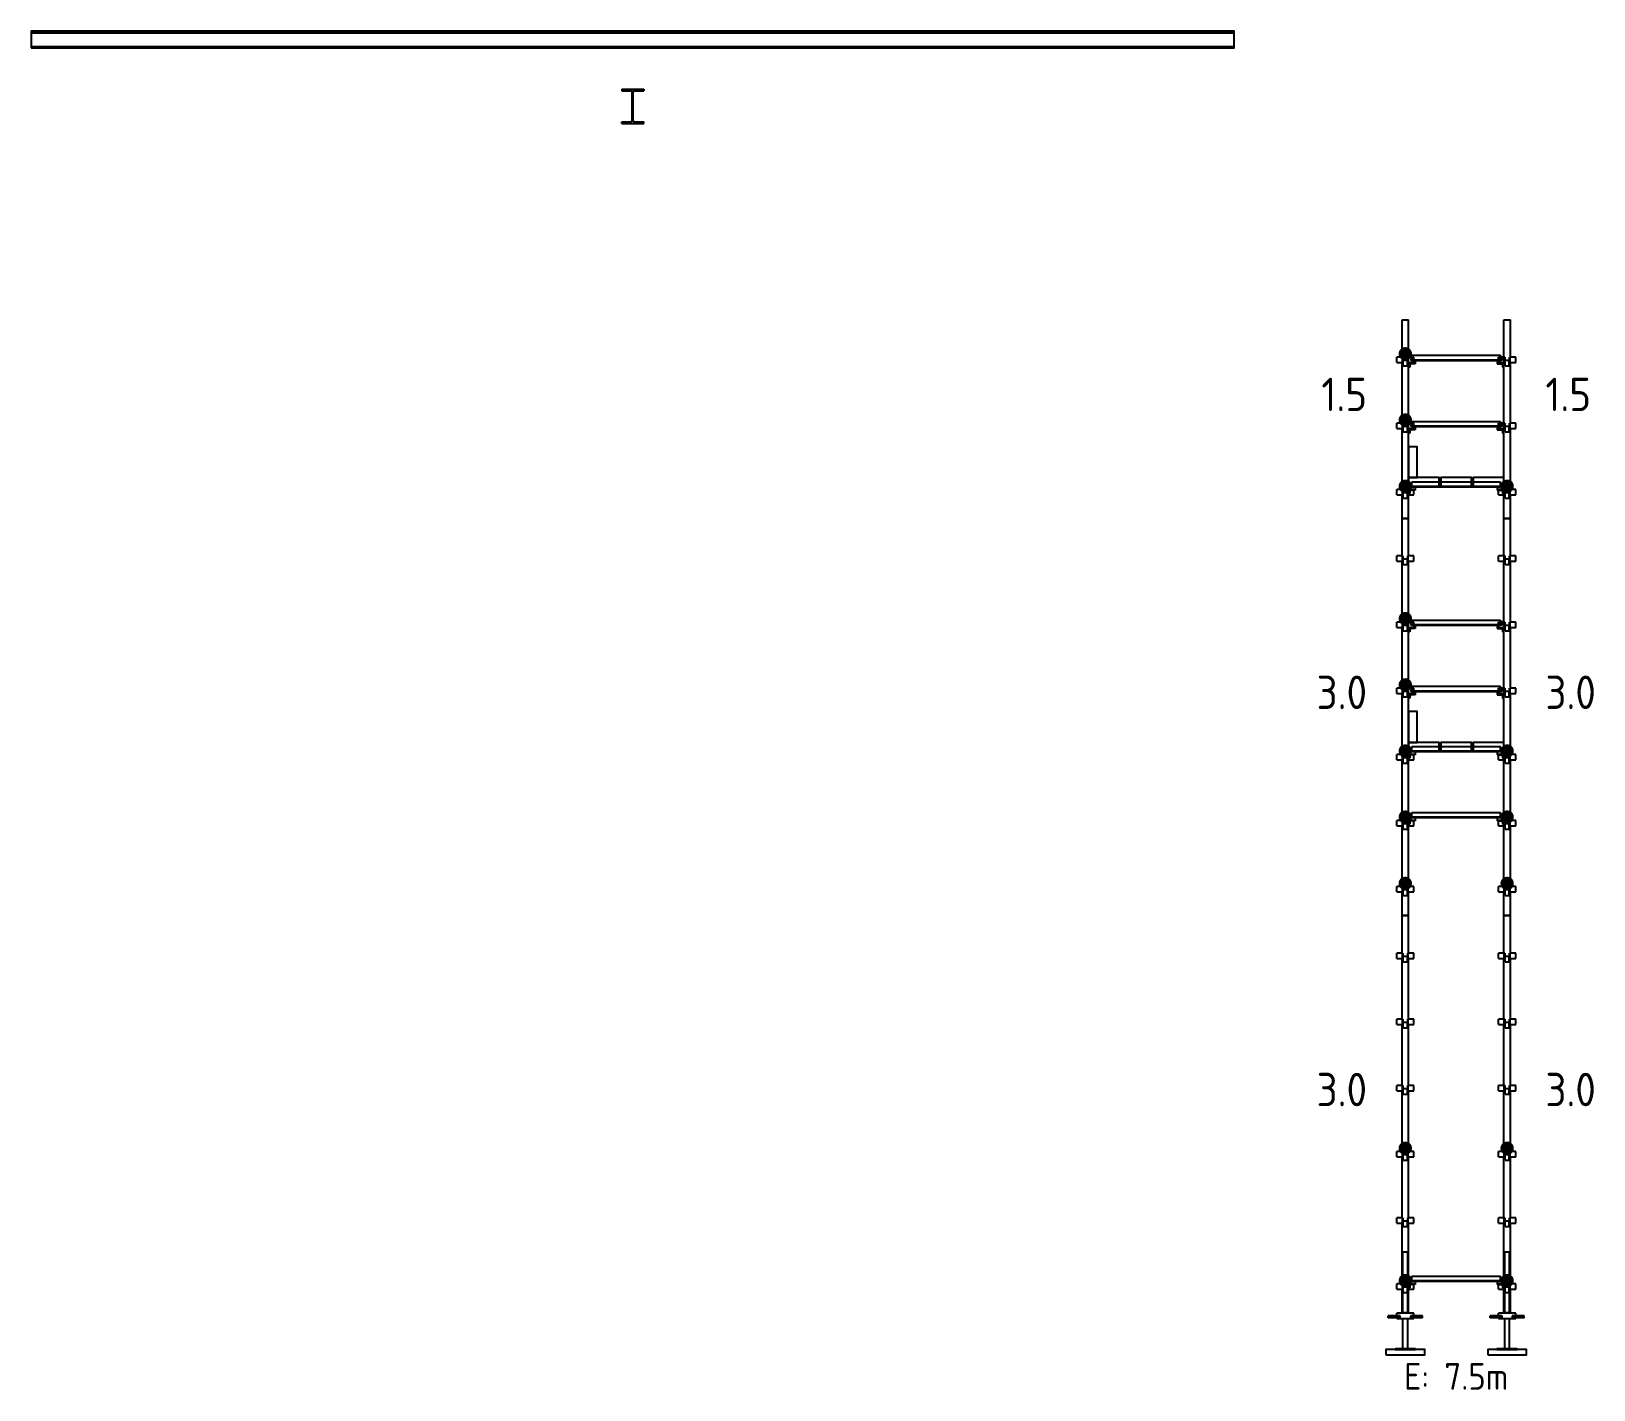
# Model space of a CAD drawing. Header units: millimetres. Extents: x 9116 to 195096, y -114281 to 55636.
# Drawn here: x 166631 to 178320, y -33051 to -22887 of the extents above; entities that cross this region are included whole.
import ezdxf
from ezdxf.enums import TextEntityAlignment as Align

# ---------------------------------------------------------------- set-up
doc = ezdxf.new("R2010")
doc.units = ezdxf.units.MM
doc.layers.get('0').update_dxf_attribs({"linetype": 'CONTINUOUS'})
doc.layers.add('KwikScaf Matrix', color=7, linetype='CONTINUOUS')
doc.layers.add('KwikScaf Sections', color=7, linetype='CONTINUOUS')
doc.styles.add('KwikScaf ISO', font='isocp.shx')

# ---------------------------------------------------------------- blocks, each defined once
blk = doc.blocks.new('2D Standard 3 Metre')
at = {"layer": 'KwikScaf Matrix', "color": 0, "extrusion": (0, 1, 0)}
for p, q in [((-185, -24), (-185, 24)), ((-185, 24), (-8, 24)), ((-33, 16), (7, 16)), ((-33, 16), (-33, 6)), ((-33, 6), (-33, -6)), ((-8, 64), (-8, 60)), ((-8, 64), (32, 64)), ((-8, 60), (-8, 22)), ((-8, 22), (32, 22)), ((-8, 22), (-8, 18)), ((32, 18), (-8, 18)), ((7, 6), (7, 16)), ((7, -6), (7, 6)), ((32, 60), (32, 64)), ((32, 22), (32, 60)), ((32, 24), (487, 24)), ((32, 18), (32, 22)), ((462, 16), (462, 6)), ((462, 16), (502, 16)), ((462, 6), (462, -6)), ((487, 64), (487, 60)), ((487, 64), (527, 64)), ((487, 60), (487, 22)), ((487, 22), (527, 22)), ((487, 22), (487, 18)), ((527, 18), (487, 18)), ((502, 6), (502, 16)), ((502, -6), (502, 6)), ((527, 60), (527, 64)), ((527, 22), (527, 60)), ((527, 24), (982, 24)), ((527, 18), (527, 22)), ((957, 16), (997, 16)), ((957, 16), (957, 6)), ((957, 6), (957, -6)), ((982, 64), (982, 60)), ((982, 64), (1022, 64)), ((982, 60), (982, 22)), ((982, 22), (1022, 22)), ((982, 22), (982, 18)), ((1022, 18), (982, 18)), ((997, 6), (997, 16)), ((997, -6), (997, 6)), ((1022, 60), (1022, 64)), ((1022, 22), (1022, 60)), ((1022, 24), (1477, 24)), ((1022, 18), (1022, 22)), ((1452, 16), (1492, 16)), ((1452, 16), (1452, 6)), ((1452, 6), (1452, -6)), ((1477, 64), (1477, 60)), ((1477, 64), (1517, 64)), ((1477, 60), (1477, 22)), ((1477, 22), (1517, 22)), ((1477, 22), (1477, 18)), ((1517, 18), (1477, 18)), ((1492, 6), (1492, 16)), ((1492, -6), (1492, 6)), ((1517, 60), (1517, 64)), ((1517, 22), (1517, 60)), ((1517, 24), (1972, 24)), ((1517, 18), (1517, 22)), ((1947, 16), (1987, 16)), ((1947, 16), (1947, 6)), ((1947, 6), (1947, -6)), ((1972, 64), (1972, 60)), ((1972, 64), (2012, 64)), ((1972, 60), (1972, 22)), ((1972, 22), (2012, 22)), ((1972, 22), (1972, 18)), ((2012, 18), (1972, 18)), ((1987, 6), (1987, 16)), ((1987, -6), (1987, 6)), ((2012, 60), (2012, 64)), ((2012, 22), (2012, 60)), ((2012, 24), (2467, 24)), ((2012, 18), (2012, 22)), ((2442, 16), (2442, 6)), ((2442, 16), (2482, 16)), ((2442, 6), (2442, -6)), ((2467, 64), (2467, 60)), ((2467, 64), (2507, 64)), ((2467, 60), (2467, 22)), ((2467, 22), (2507, 22)), ((2467, 22), (2467, 18)), ((2507, 18), (2467, 18)), ((2482, 6), (2482, 16)), ((2482, -6), (2482, 6)), ((2507, 60), (2507, 64)), ((2507, 22), (2507, 60)), ((2507, 24), (2787, 24)), ((2507, 18), (2507, 22)), ((2787, 24), (2787, -24)), ((-185, -24), (-8, -24)), ((-33, -6), (-33, -16)), ((-33, -16), (7, -16)), ((-8, -18), (32, -18)), ((-8, -18), (-8, -22)), ((-8, -22), (-8, -60)), ((-8, -22), (32, -22)), ((-8, -60), (-8, -64)), ((-8, -64), (32, -64)), ((7, -16), (7, -6)), ((32, -22), (32, -18)), ((32, -60), (32, -22)), ((32, -24), (487, -24)), ((32, -64), (32, -60)), ((462, -6), (462, -16)), ((462, -16), (502, -16)), ((487, -18), (527, -18)), ((487, -18), (487, -22)), ((487, -22), (487, -60)), ((487, -22), (527, -22)), ((487, -60), (487, -64)), ((487, -64), (527, -64)), ((502, -16), (502, -6)), ((527, -22), (527, -18)), ((527, -60), (527, -22)), ((527, -24), (982, -24)), ((527, -64), (527, -60)), ((957, -6), (957, -16)), ((957, -16), (997, -16)), ((982, -18), (1022, -18)), ((982, -18), (982, -22)), ((982, -22), (982, -60)), ((982, -22), (1022, -22)), ((982, -60), (982, -64)), ((982, -64), (1022, -64)), ((997, -16), (997, -6)), ((1022, -22), (1022, -18)), ((1022, -60), (1022, -22)), ((1022, -24), (1477, -24)), ((1022, -64), (1022, -60)), ((1452, -6), (1452, -16)), ((1452, -16), (1492, -16)), ((1477, -18), (1517, -18)), ((1477, -18), (1477, -22)), ((1477, -22), (1477, -60)), ((1477, -22), (1517, -22)), ((1477, -60), (1477, -64)), ((1477, -64), (1517, -64)), ((1492, -16), (1492, -6)), ((1517, -22), (1517, -18)), ((1517, -60), (1517, -22)), ((1517, -24), (1972, -24)), ((1517, -64), (1517, -60)), ((1947, -6), (1947, -16)), ((1947, -16), (1987, -16)), ((1972, -18), (2012, -18)), ((1972, -18), (1972, -22)), ((1972, -22), (1972, -60)), ((1972, -22), (2012, -22)), ((1972, -60), (1972, -64)), ((1972, -64), (2012, -64)), ((1987, -16), (1987, -6)), ((2012, -22), (2012, -18)), ((2012, -60), (2012, -22)), ((2012, -24), (2467, -24)), ((2012, -64), (2012, -60)), ((2442, -6), (2442, -16)), ((2442, -16), (2482, -16)), ((2467, -18), (2507, -18)), ((2467, -18), (2467, -22)), ((2467, -22), (2467, -60)), ((2467, -22), (2507, -22)), ((2467, -60), (2467, -64)), ((2467, -64), (2507, -64)), ((2482, -16), (2482, -6)), ((2507, -22), (2507, -18)), ((2507, -60), (2507, -22)), ((2507, -24), (2787, -24)), ((2507, -64), (2507, -60))]:
    blk.add_line(p, q, dxfattribs=at)
blk = doc.blocks.new('2D Standard 1.5 Metre')
at = {"layer": 'KwikScaf Matrix', "color": 0, "extrusion": (0, 1, 0)}
for p, q in [((-185, -24), (-185, 24)), ((-185, 24), (-8, 24)), ((-33, 16), (7, 16)), ((-33, 16), (-33, 6)), ((-33, 6), (-33, -6)), ((-8, 64), (-8, 60)), ((-8, 64), (32, 64)), ((-8, 60), (-8, 22)), ((-8, 22), (32, 22)), ((-8, 22), (-8, 18)), ((32, 18), (-8, 18)), ((7, 6), (7, 16)), ((7, -6), (7, 6)), ((32, 60), (32, 64)), ((32, 22), (32, 60)), ((32, 24), (487, 24)), ((32, 18), (32, 22)), ((462, 16), (502, 16)), ((462, 16), (462, 6)), ((462, 6), (462, -6)), ((487, 64), (487, 60)), ((487, 64), (527, 64)), ((487, 60), (487, 22)), ((487, 22), (527, 22)), ((487, 22), (487, 18)), ((527, 18), (487, 18)), ((502, 6), (502, 16)), ((502, -6), (502, 6)), ((527, 60), (527, 64)), ((527, 22), (527, 60)), ((527, 24), (982, 24)), ((527, 18), (527, 22)), ((957, 16), (997, 16)), ((957, 16), (957, 6)), ((957, 6), (957, -6)), ((982, 64), (982, 60)), ((982, 64), (1022, 64)), ((982, 60), (982, 22)), ((982, 22), (1022, 22)), ((982, 22), (982, 18)), ((1022, 18), (982, 18)), ((997, 6), (997, 16)), ((997, -6), (997, 6)), ((1022, 60), (1022, 64)), ((1022, 22), (1022, 60)), ((1022, 24), (1300, 24)), ((1022, 18), (1022, 22)), ((1300, 24), (1300, -24)), ((-185, -24), (-8, -24)), ((-33, -6), (-33, -16)), ((-33, -16), (7, -16)), ((-8, -18), (32, -18)), ((-8, -18), (-8, -22)), ((-8, -22), (-8, -60)), ((-8, -22), (32, -22)), ((-8, -60), (-8, -64)), ((-8, -64), (32, -64)), ((7, -16), (7, -6)), ((32, -22), (32, -18)), ((32, -60), (32, -22)), ((32, -24), (487, -24)), ((32, -64), (32, -60)), ((462, -6), (462, -16)), ((462, -16), (502, -16)), ((487, -18), (527, -18)), ((487, -18), (487, -22)), ((487, -22), (487, -60)), ((487, -22), (527, -22)), ((487, -60), (487, -64)), ((487, -64), (527, -64)), ((502, -16), (502, -6)), ((527, -22), (527, -18)), ((527, -60), (527, -22)), ((527, -24), (982, -24)), ((527, -64), (527, -60)), ((957, -6), (957, -16)), ((957, -16), (997, -16)), ((982, -18), (1022, -18)), ((982, -18), (982, -22)), ((982, -22), (982, -60)), ((982, -22), (1022, -22)), ((982, -60), (982, -64)), ((982, -64), (1022, -64)), ((997, -16), (997, -6)), ((1022, -22), (1022, -18)), ((1022, -60), (1022, -22)), ((1022, -24), (1300, -24)), ((1022, -64), (1022, -60))]:
    blk.add_line(p, q, dxfattribs=at)
blk = doc.blocks.new('2D Jack Adjustable Screw')
at = {"color": 0, "extrusion": (1, -1.83691e-16, 2.30446e-16)}
for p, q in [((-35, 151.5), (-20, 151.5)), ((-35, 62.25), (-35, 151.5)), ((-20, 62.25), (-20, 151.5)), ((-265.5, 100), (-273.5, 100)), ((-273.5, 100), (-273.5, -52)), ((-265.5, 100), (-265.5, -52)), ((-265.5, 42.5), (-40, 42.5)), ((-265.5, 5.5), (-40, 5.5)), ((-40, 87.75), (-35, 87.75)), ((-40, 87.75), (-40, 24)), ((-40, 24), (-40, -39.75)), ((-35, 62.25), (-20, 62.25)), ((-20, 87.75), (0, 87.75)), ((0, 24), (0, 87.75)), ((0, 42.5), (454.5, 42.5)), ((0, -39.75), (0, 24)), ((0, 5.5), (454.5, 5.5)), ((454.5, 24), (454.5, 42.5)), ((454.5, 5.5), (454.5, 24)), ((-265.5, -52), (-273.5, -52)), ((-40, -39.75), (-35, -39.75)), ((-20, -14.25), (-35, -14.25)), ((-35, -103.5), (-35, -14.25)), ((-35, -103.5), (-20, -103.5)), ((-20, -103.5), (-20, -14.25)), ((-20, -39.75), (0, -39.75))]:
    blk.add_line(p, q, dxfattribs=at)
blk = doc.blocks.new('2D Transom 0.7 Metre')
at = {"color": 0, "extrusion": (0, 1, -1.83691e-16)}
for p, q in [((0, -25), (0, 50)), ((0, 50), (20, 50)), ((50, 0), (13, 0)), ((20, 50), (17, 25)), ((17, 25), (25, 25)), ((25, 63), (689, 63)), ((25, 30), (25, 63)), ((25, 30), (689, 30)), ((25, 25), (25, 30)), ((25, 25), (689, 25)), ((50, 25), (50, 0)), ((664, 25), (664, 0)), ((664, 0), (701, 0)), ((689, 30), (689, 63)), ((689, 25), (689, 30)), ((697, 25), (689, 25)), ((694, 50), (697, 25)), ((714, 50), (694, 50)), ((701, 0), (704, -25)), ((714, -25), (714, 50)), ((10, -25), (0, -25)), ((13, 0), (10, -25)), ((704, -25), (714, -25))]:
    blk.add_line(p, q, dxfattribs=at)

msp = doc.modelspace()

# ---------------------------------------------------------------- linework, layer by layer
at = {"color": 6}
for p, q in [((166630.5, -22898.4), (175630.5, -22898.4)), ((166630.5, -22999.7), (175630.5, -22999.7)), ((171047.8, -23320.5), (171047.8, -23332.4)), ((171047.8, -23320.5), (171213.3, -23320.5)), ((171047.8, -23332.4), (171115.7, -23332.4)), ((171126.7, -23553.7), (171126.7, -23343.4)), ((171134.4, -23553.7), (171134.4, -23343.4)), ((171145.4, -23332.4), (171213.3, -23332.4)), ((171213.3, -23320.5), (171213.3, -23332.4)), ((171047.8, -23576.5), (171047.8, -23564.7)), ((171047.8, -23564.7), (171115.7, -23564.7)), ((171047.8, -23576.5), (171213.3, -23576.5)), ((171145.4, -23564.7), (171213.3, -23564.7)), ((171213.3, -23576.5), (171213.3, -23564.7))]:
    msp.add_line(p, q, dxfattribs=at)
msp.add_lwpolyline([(166630.5, -23011.6), (175630.5, -23011.6), (175630.5, -22886.6), (166630.5, -22886.6)], close=True, dxfattribs=at)
for centre, start, end in [((171115.7, -23343.4), 0, 90), ((171145.4, -23343.4), 90, 180), ((171115.7, -23553.7), 270, 0), ((171145.4, -23553.7), 180, 270)]:
    msp.add_arc(centre, 11, start, end, dxfattribs=at)
at = {"layer": 'KwikScaf Sections', "color": 70, "const_width": 50}
for points in [[(176884.9, -25300.1, 1), (176934.9, -25300.1, 1)], [(176884.9, -27281.4, 1), (176934.9, -27281.4, 1)]]:
    msp.add_lwpolyline(points, format="xyb", close=True, dxfattribs=at)
at = {"layer": 'KwikScaf Sections', "color": 80, "const_width": 50}
for points in [[(176884.9, -25795.4, 1), (176934.9, -25795.4, 1)], [(176884.9, -27776.8, 1), (176934.9, -27776.8, 1)]]:
    msp.add_lwpolyline(points, format="xyb", close=True, dxfattribs=at)
at = {"layer": 'KwikScaf Sections', "color": 90}
for points in [[(176997.9, -26225.8), (176997.9, -25995.8), (176933.9, -25995.8), (176933.9, -26225.8)], [(176997.9, -28207.1), (176997.9, -27977.1), (176933.9, -27977.1), (176933.9, -28207.1)]]:
    msp.add_lwpolyline(points, close=True, dxfattribs=at)
at = {"layer": 'KwikScaf Sections', "color": 40, "const_width": 50}
for points in [[(176884.9, -26290.8, 1), (176934.9, -26290.8, 1)], [(177646.9, -26290.8, 1), (177696.9, -26290.8, 1)], [(176884.9, -28272.1, 1), (176934.9, -28272.1, 1)], [(177646.9, -28272.1, 1), (177696.9, -28272.1, 1)], [(176884.9, -28766.4, 1), (176934.9, -28766.4, 1)], [(177646.9, -28766.4, 1), (177696.9, -28766.4, 1)], [(176884.9, -29262.8, 1), (176934.9, -29262.8, 1)], [(177646.9, -29262.8, 1), (177696.9, -29262.8, 1)], [(176884.9, -31244.1, 1), (176934.9, -31244.1, 1)], [(177646.9, -31244.1, 1), (177696.9, -31244.1, 1)], [(176884.9, -32234.7, 1), (176934.9, -32234.7, 1)], [(177646.9, -32234.7, 1), (177696.9, -32234.7, 1)]]:
    msp.add_lwpolyline(points, format="xyb", close=True, dxfattribs=at)
at = {"layer": 'KwikScaf Sections', "color": 20}
for points in [[(176933.9, -26289.8), (177163.9, -26289.8), (177163.9, -26225.8), (176933.9, -26225.8)], [(177175.9, -26289.8), (177405.9, -26289.8), (177405.9, -26225.8), (177175.9, -26225.8)], [(177417.9, -26289.8), (177647.9, -26289.8), (177647.9, -26225.8), (177417.9, -26225.8)], [(176933.9, -28271.1), (177163.9, -28271.1), (177163.9, -28207.1), (176933.9, -28207.1)], [(177175.9, -28271.1), (177405.9, -28271.1), (177405.9, -28207.1), (177175.9, -28207.1)], [(177417.9, -28271.1), (177647.9, -28271.1), (177647.9, -28207.1), (177417.9, -28207.1)]]:
    msp.add_lwpolyline(points, close=True, dxfattribs=at)
at = {"layer": 'KwikScaf Sections', "color": 200}
for points in [[(176764.9, -32788.7), (177054.9, -32788.7), (177054.9, -32750.7), (176764.9, -32750.7)], [(177526.9, -32788.7), (177816.9, -32788.7), (177816.9, -32750.7), (177526.9, -32750.7)]]:
    msp.add_lwpolyline(points, close=True, dxfattribs=at)

# ---------------------------------------------------------------- block references
at = {"layer": 'KwikScaf Sections', "color": 5, "rotation": 90}
for name, p in [('2D Standard 1.5 Metre', (176909.9, -26346.8)), ('2D Standard 1.5 Metre', (177671.9, -26346.8)), ('2D Standard 3 Metre', (176909.9, -29318.8)), ('2D Standard 3 Metre', (177671.9, -29318.8)), ('2D Standard 3 Metre', (176909.9, -32290.7)), ('2D Standard 3 Metre', (177671.9, -32290.7))]:
    msp.add_blockref(name, p, dxfattribs=at)
at = {"layer": 'KwikScaf Sections', "color": 70}
for p in [(176933.9, -25374.1), (176933.9, -27355.4)]:
    msp.add_blockref('2D Transom 0.7 Metre', p, dxfattribs=at)
at = {"layer": 'KwikScaf Sections', "color": 80}
for p in [(176933.9, -25869.4), (176933.9, -27850.8)]:
    msp.add_blockref('2D Transom 0.7 Metre', p, dxfattribs=at)
at = {"layer": 'KwikScaf Sections', "color": 50}
for p in [(176933.9, -26319.8), (176933.9, -28301.1), (176933.9, -28795.4), (176933.9, -32263.7)]:
    msp.add_blockref('2D Transom 0.7 Metre', p, dxfattribs=at)
at = {"layer": 'KwikScaf Sections', "color": 190, "rotation": 90}
for p in [(176933.9, -32477.2), (177695.9, -32477.2)]:
    msp.add_blockref('2D Jack Adjustable Screw', p, dxfattribs=at)

# ---------------------------------------------------------------- texts
at = {"layer": 'KwikScaf Sections', "color": 7, "style": 'KwikScaf ISO'}
for s, p in [('  1.5  ', (176909.9, -25603.8)), ('  3.0  ', (176909.9, -27832.8)), ('  3.0  ', (176909.9, -30804.7))]:
    msp.add_text(s, height=250, dxfattribs=at).set_placement(p, align=Align.MIDDLE_RIGHT)
for s, p in [('  1.5  ', (177671.9, -25603.8)), ('  3.0  ', (177671.9, -27832.8)), ('  3.0  ', (177671.9, -30804.7))]:
    msp.add_text(s, height=250, dxfattribs=at).set_placement(p, align=Align.MIDDLE_LEFT)
at = {"layer": 'KwikScaf Sections', "color": 230, "style": 'KwikScaf ISO'}
msp.add_text('E: 7.5m', height=200, dxfattribs=at).set_placement((177290.9, -32950.7), align=Align.MIDDLE)

doc.saveas('drawing.dxf')
